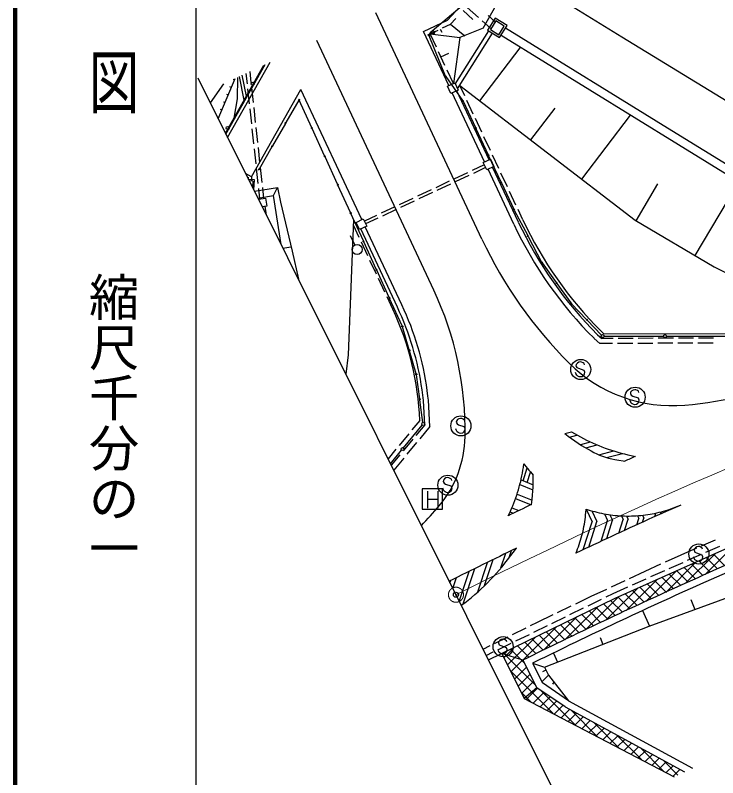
# Model space of a CAD drawing. Units: millimetres, scale not verified. Extents: x 40000 to 680000, y 20000 to 380000.
# Drawn here: x 40000 to 109964, y 240660 to 316546 of the extents above; entities that cross this region are included whole.
import ezdxf
from ezdxf.enums import TextEntityAlignment as Align

# ---------------------------------------------------------------- set-up
doc = ezdxf.new("R2010")
doc.units = ezdxf.units.MM
doc.header["$LTSCALE"] = 1000
doc.header["$PDMODE"] = 32
doc.header["$PDSIZE"] = 500
doc.linetypes.add('CHAIN', pattern=[18.5, 12, -1.5, 3.5, -1.5])
for name, color, linetype, lineweight in [('M-BGD', 7, 'Continuous', 25), ('M-BMK', 2, 'CHAIN', 13), ('M-BMK-OTRS', 5, 'Continuous', 25), ('M-STR-STRC', 7, 'Continuous', 25), ('M-TTL', 2, 'Continuous', 140), ('M-TTL-BAND', 7, 'Continuous', 25)]:
    doc.layers.add(name, color=color, linetype=linetype, lineweight=lineweight)
doc.layers.add('M-OTRS', color=6, linetype='Continuous')
doc.styles.add('@ＭＳ ゴシック', font='')
doc.styles.get('@ＭＳ ゴシック').set_extended_font_data('@MS Gothic')

msp = doc.modelspace()

# ---------------------------------------------------------------- linework, layer by layer
at = {"layer": 'M-BGD'}
for p, q in [((83046, 316060), (89413, 323074)), ((86612, 315261), (88692, 318948)), ((84497, 317496), (81513, 314951)), ((86121, 316319), (84995, 317309)), ((86483, 294268), (75918, 316785)), ((84598, 317026), (85584, 316131)), ((87804, 315903), (87108, 316516)), ((80651, 314936), (83046, 316060)), ((83349, 315649), (83864, 316217)), ((87373, 315217), (86497, 315988)), ((87792, 316259), (87047, 315074)), ((87855, 315984), (87323, 315137)), ((88977, 315515), (87792, 316259)), ((88702, 315452), (87855, 315984)), ((83179, 309550), (80651, 314936)), ((81316, 314696), (82106, 315066)), ((81513, 314951), (81361, 314821)), ((82333, 315173), (82482, 314855)), ((82559, 315279), (83349, 315649)), ((83349, 315649), (84759, 314511)), ((83825, 309699), (87157, 315005)), ((86612, 315261), (84290, 314321)), ((87047, 315074), (88233, 314329)), ((87323, 315137), (88170, 314605)), ((88170, 314605), (88702, 315452)), ((88233, 314329), (88977, 315515)), ((88832, 315283), (105407, 305063)), ((81187, 314547), (82820, 310528)), ((81235, 314583), (81241, 314653)), ((81245, 314525), (81235, 314583)), ((81241, 314653), (81259, 314708)), ((81269, 314467), (81245, 314525)), ((81259, 314708), (81300, 314769)), ((81294, 314436), (81269, 314467)), ((81300, 314769), (81361, 314821)), ((81943, 313360), (81316, 314696)), ((81316, 314696), (84290, 314321)), ((84290, 314321), (83632, 309762)), ((84048, 309227), (87530, 314771)), ((88385, 314572), (106052, 303678)), ((81681, 289201), (70026, 314039)), ((82793, 311550), (82155, 312908)), ((82389, 312411), (83172, 312778)), ((86253, 308036), (90302, 313314)), ((60928, 304818), (64764, 311586)), ((60985, 304704), (64904, 311651)), ((61143, 304387), (65389, 311878)), ((62789, 308103), (62333, 310453)), ((63017, 308504), (62613, 310584)), ((62977, 310753), (63088, 309729)), ((63360, 310932), (63479, 309840)), ((82868, 310441), (84558, 308069)), ((83632, 309762), (83005, 311097)), ((60750, 309715), (59424, 307827)), ((60219, 306236), (61896, 310250)), ((61840, 310115), (61718, 310167)), ((83042, 309483), (83765, 309825)), ((83765, 309825), (84107, 309101)), ((61525, 309361), (61387, 309419)), ((63142, 309232), (63304, 307740)), ((63517, 300463), (68448, 309163)), ((63532, 309342), (63694, 307851)), ((74525, 296211), (68448, 309163)), ((83384, 308759), (83042, 309483)), ((84107, 309101), (83384, 308759)), ((87199, 302159), (83972, 309037)), ((84285, 309546), (101732, 296163)), ((84766, 308521), (84285, 309546)), ((61210, 308606), (61071, 308664)), ((86747, 301945), (83520, 308824)), ((60894, 307851), (60756, 307909)), ((63748, 307354), (63910, 305863)), ((68240, 308087), (66953, 305863)), ((69530, 305357), (68286, 308084)), ((84609, 307983), (85836, 305366)), ((85616, 306710), (84978, 308068)), ((60579, 307097), (60441, 307155)), ((63358, 307243), (63520, 305752)), ((91335, 304138), (93771, 307314)), ((96416, 300241), (101289, 306593)), ((60264, 306342), (60140, 306394)), ((86465, 304900), (85828, 306258)), ((63574, 305255), (63736, 303764)), ((63964, 305366), (64126, 303875)), ((66903, 305776), (65616, 303553)), ((70815, 302539), (69571, 305266)), ((85879, 305275), (87106, 302658)), ((87315, 303089), (86678, 304447)), ((105407, 305063), (126825, 291857)), ((106052, 303678), (126385, 291141)), ((63790, 303267), (63951, 301775)), ((64180, 303378), (64342, 301886)), ((65566, 303466), (64279, 301243)), ((72101, 299720), (70857, 302448)), ((86608, 301879), (87331, 302221)), ((87148, 302568), (88376, 299951)), ((87331, 302221), (87673, 301498)), ((88164, 301279), (87527, 302637)), ((64005, 301278), (64167, 299787)), ((64396, 301389), (64558, 299898)), ((86716, 301654), (85494, 301081)), ((86843, 301382), (85622, 300809)), ((86950, 301156), (86608, 301879)), ((87673, 301498), (86950, 301156)), ((90104, 295968), (87539, 301435)), ((63536, 300452), (62941, 300789)), ((85042, 300868), (83684, 300231)), ((85169, 300597), (83811, 299959)), ((89652, 295755), (87087, 301221)), ((89014, 299468), (88377, 300826)), ((63813, 300179), (63229, 300213)), ((63232, 300207), (63235, 300442)), ((63655, 300038), (63307, 300058)), ((63536, 300452), (63530, 300045)), ((63655, 300038), (63620, 299432)), ((63754, 299163), (63813, 300179)), ((83231, 300019), (81873, 299381)), ((88418, 299860), (89646, 297243)), ((101842, 296098), (104012, 299772)), ((107720, 292626), (112061, 299974)), ((63816, 299039), (66114, 299394)), ((64221, 299290), (64332, 298265)), ((64611, 299401), (64730, 298309)), ((65722, 298595), (66114, 299394)), ((66114, 299394), (66429, 297937)), ((73386, 296902), (72142, 299629)), ((81421, 299169), (80063, 298532)), ((83359, 299747), (82001, 299110)), ((89864, 297657), (89226, 299015)), ((64159, 298353), (65722, 298595)), ((64216, 298238), (64927, 298348)), ((64927, 298348), (65048, 297557)), ((66474, 293720), (65722, 298595)), ((79610, 298320), (78252, 297682)), ((81548, 298898), (80190, 298260)), ((65048, 297557), (64592, 297487)), ((65011, 296649), (64875, 297531)), ((66429, 297937), (67564, 293053)), ((79737, 298048), (78380, 297411)), ((74672, 294084), (73428, 296811)), ((77799, 297470), (76441, 296833)), ((77927, 297198), (76569, 296561)), ((89690, 297154), (91034, 294613)), ((90557, 296180), (90076, 297205)), ((73703, 296207), (73143, 282748)), ((73937, 295932), (74660, 296274)), ((74660, 296274), (75002, 295551)), ((75989, 296620), (74768, 296047)), ((76116, 296349), (74895, 295776)), ((101732, 296163), (109612, 291508)), ((74263, 294416), (73680, 295658)), ((74279, 295209), (73937, 295932)), ((75002, 295551), (74279, 295209)), ((78060, 287501), (74413, 295273)), ((78512, 287714), (74865, 295486)), ((73830, 293683), (73395, 294584)), ((91081, 294524), (92424, 291983)), ((75113, 292605), (74476, 293963)), ((75957, 291265), (74713, 293993)), ((66653, 293363), (67463, 293488)), ((67564, 293053), (68197, 290273)), ((75962, 290794), (75325, 292152)), ((92477, 291898), (93871, 289946)), ((109612, 291508), (119462, 286385)), ((77243, 288447), (75999, 291174)), ((76812, 288984), (76175, 290342)), ((93929, 289865), (95324, 287913)), ((77607, 287289), (77024, 288531)), ((78528, 285629), (77284, 288356)), ((95387, 287836), (96890, 286277)), ((96960, 286205), (98394, 284717)), ((79233, 283245), (78563, 285535)), ((98002, 284746), (98414, 284384)), ((117155, 284791), (98626, 284840)), ((98648, 284609), (101655, 284610)), ((101655, 284610), (104563, 284611)), ((104863, 284612), (107870, 284613)), ((107870, 284613), (110777, 284614)), ((98228, 283884), (97649, 284391)), ((99495, 283886), (98228, 283884)), ((99544, 284386), (98414, 284384)), ((101495, 283890), (99995, 283887)), ((101544, 284390), (100044, 284387)), ((103495, 283894), (101995, 283891)), ((103544, 284394), (102044, 284391)), ((105495, 283898), (103995, 283895)), ((105544, 284398), (104044, 284395)), ((107495, 283902), (105995, 283899)), ((107544, 284402), (106044, 284399)), ((109495, 283906), (107995, 283903)), ((109544, 284406), (108044, 284403)), ((79930, 280858), (79261, 283149)), ((73143, 282748), (72924, 280815)), ((80280, 278385), (79951, 280760)), ((80608, 276010), (80293, 278286)), ((80776, 275779), (80648, 278201)), ((81285, 275610), (81148, 278227)), ((78666, 273478), (80533, 275746)), ((80287, 276223), (79504, 275276)), ((80776, 275779), (79910, 274731)), ((81285, 275610), (80287, 274402)), ((79186, 274890), (78230, 273734)), ((79592, 274345), (78636, 273188)), ((79969, 274016), (79013, 272860)), ((77912, 273348), (77129, 272401)), ((77375, 271909), (78476, 273246)), ((78318, 272803), (77452, 271755)), ((78695, 272474), (77697, 271266)), ((108352, 263744), (109725, 264347)), ((106333, 262856), (107894, 263543)), ((108711, 260896), (111678, 263846)), ((108790, 263114), (110160, 263723)), ((104764, 262144), (106333, 262856)), ((106758, 260012), (109752, 262989)), ((106962, 262301), (108333, 262910)), ((109934, 261435), (108807, 262568)), ((110669, 261759), (109540, 262895)), ((102740, 261225), (104309, 261937)), ((103130, 255743), (121394, 262406)), ((104782, 259105), (107827, 262132)), ((105135, 261487), (106506, 262097)), ((108463, 260787), (107340, 261916)), ((109198, 261111), (108073, 262242)), ((101187, 260500), (102740, 261225)), ((102805, 258197), (105901, 261276)), ((103308, 260674), (104678, 261284)), ((107005, 260126), (105874, 261263)), ((107731, 260459), (106607, 261590)), ((100828, 257290), (103976, 260419)), ((101481, 259861), (102851, 260471)), ((105553, 259459), (104407, 260611)), ((106279, 259792), (105140, 260937)), ((98836, 256367), (102050, 259562)), ((99375, 259655), (100734, 260289)), ((99542, 258999), (101024, 259658)), ((103374, 258459), (102208, 259632)), ((104100, 258792), (102941, 259958)), ((104826, 259125), (103674, 260285)), ((97369, 258718), (98922, 259443)), ((98842, 258657), (99542, 258999)), ((101922, 257792), (100741, 258979)), ((102648, 258125), (101474, 259306)), ((95820, 257974), (97369, 258718)), ((96794, 255394), (100125, 258705)), ((97045, 257780), (98393, 258438)), ((100470, 257125), (99289, 258313)), ((101196, 257458), (100008, 258653)), ((107281, 258413), (107695, 257408)), ((94018, 257108), (95370, 257757)), ((94731, 254400), (98067, 257717)), ((95248, 256903), (96596, 257561)), ((98303, 256113), (97152, 257270)), ((99021, 256455), (97864, 257618)), ((99744, 256791), (98576, 257965)), ((102466, 257295), (103153, 255752)), ((92018, 256147), (93567, 256891)), ((92650, 253389), (95978, 256697)), ((93450, 256026), (94798, 256684)), ((96868, 255429), (95728, 256575)), ((97586, 255771), (96440, 256923)), ((91322, 255804), (92018, 256147)), ((91653, 255149), (93001, 255806)), ((92707, 251649), (103130, 255743)), ((95436, 254742), (94304, 255880)), ((96150, 255087), (95016, 256228)), ((89373, 251188), (93889, 255678)), ((89528, 254919), (90874, 255583)), ((94009, 254050), (92880, 255185)), ((94722, 254396), (93592, 255533)), ((87734, 254035), (89080, 254698)), ((89018, 251892), (91799, 254658)), ((89855, 254271), (91203, 254929)), ((92583, 253356), (91455, 254490)), ((93295, 253703), (92168, 254838)), ((98242, 254605), (98519, 253932)), ((86590, 253471), (87286, 253814)), ((88058, 253394), (89406, 254052)), ((88662, 252597), (89710, 253639)), ((91161, 252659), (90031, 253795)), ((91872, 253007), (90743, 254143)), ((86909, 252833), (87609, 253175)), ((88448, 253023), (90699, 248558)), ((90566, 252367), (88448, 253023)), ((91839, 249849), (88607, 253100)), ((90744, 252015), (89319, 253448)), ((93603, 253075), (94010, 252161)), ((90566, 252367), (91959, 249613)), ((91510, 252051), (92707, 251649)), ((91510, 252051), (92502, 250090)), ((93544, 247071), (89293, 251347)), ((89728, 250484), (90919, 251668)), ((92844, 251377), (92515, 251210)), ((92707, 251649), (93099, 250873)), ((90084, 249779), (91275, 250964)), ((93099, 250873), (92437, 250219)), ((93099, 250873), (95089, 248321)), ((90439, 249075), (91631, 250261)), ((95089, 248321), (92502, 250090)), ((93646, 250172), (93508, 249970)), ((91341, 248223), (90382, 249188)), ((91958, 249613), (90699, 248558)), ((90885, 248461), (92009, 249579)), ((91582, 248097), (92640, 249149)), ((94765, 247701), (91959, 249613)), ((95747, 245919), (92317, 249369)), ((90699, 248558), (105621, 240756)), ((92279, 247732), (93271, 248719)), ((92976, 247368), (93903, 248288)), ((95089, 248321), (107447, 241598)), ((93674, 247003), (94534, 247858)), ((94371, 246639), (95201, 247464)), ((94765, 247701), (106655, 241232)), ((95068, 246274), (95888, 247090)), ((97950, 244767), (95349, 247383)), ((95765, 245910), (96576, 246716)), ((96462, 245545), (97263, 246342)), ((97159, 245181), (97951, 245968)), ((100153, 243615), (97652, 246130)), ((97856, 244816), (98638, 245594)), ((98553, 244452), (99326, 245220)), ((99250, 244087), (100013, 244846)), ((99948, 243722), (100701, 244471)), ((102355, 242463), (99956, 244877)), ((100645, 243358), (101388, 244097)), ((101342, 242993), (102076, 243723)), ((104558, 241311), (102260, 243623)), ((102039, 242629), (102763, 243349)), ((102736, 242264), (103451, 242975)), ((103433, 241900), (104139, 242601)), ((104130, 241535), (104826, 242227)), ((105996, 240929), (104563, 242370)), ((104827, 241171), (105514, 241853)), ((105524, 240806), (106201, 241479))]:
    msp.add_line(p, q, dxfattribs=at)
for points in [[(89758, 321005), (92631, 319196), (100399, 314410), (120782, 301941)], [(62146, 310366), (62105, 308224), (61776, 306315)], [(81148, 278222), (81101, 278652), (81030, 279205), (80949, 279755), (80858, 280304), (80756, 280852), (80644, 281397), (80521, 281940), (80389, 282481), (80246, 283019), (80093, 283554), (79930, 284087), (79757, 284616), (79574, 285142), (79381, 285664), (79178, 286182), (78966, 286697), (78744, 287208), (78512, 287714)], [(80648, 278201), (80587, 278736), (80516, 279270), (80435, 279803), (80345, 280334), (80244, 280863), (80134, 281391), (80013, 281916), (79883, 282439), (79744, 282959), (79594, 283477), (79435, 283992), (79267, 284504), (79089, 285013), (78902, 285518), (78705, 286019), (78499, 286517), (78284, 287011), (78059, 287501)], [(87135, 252382), (99756, 258541), (115958, 265751)]]:
    msp.add_lwpolyline(points, dxfattribs=at)
for centre, radius in [((81610, 314837), 150), ((81168, 314594), 50), ((82839, 310481), 50), ((63647, 309729), 150), ((68265, 308130), 50), ((84587, 308028), 50), ((66928, 305820), 50), ((61160, 305319), 150), ((69550, 305312), 50), ((85857, 305321), 50), ((65591, 303510), 50), ((70836, 302493), 50), ((87127, 302613), 50), ((64254, 301200), 50), ((88397, 299906), 50), ((72122, 299675), 50), ((73407, 296857), 50), ((89667, 297198), 50), ((91057, 294568), 50), ((74047, 293233), 500), ((74693, 294038), 50), ((92448, 291939), 50), ((75978, 291220), 50), ((93900, 289906), 50), ((77264, 288402), 50), ((95353, 287872), 50), ((96925, 286241), 50), ((78549, 285583), 50), ((98498, 284609), 150), ((104713, 284612), 150), ((79247, 283197), 50), ((79944, 280810), 50), ((80287, 278336), 50), ((80629, 275861), 150), ((78571, 273362), 150)]:
    msp.add_circle(centre, radius, dxfattribs=at)
for centre, radius, start, end in [((125861, 312748), 39500, 205.13959, 225.14586), ((125861, 312748), 39000, 205.13959, 225.14586), ((125861, 312748), 40000, 205.13959, 225.14586), ((125861, 312748), 43500, 205.13959, 225.14586), ((51806, 275183), 33000, 358.99797, 25.13705), ((51806, 275183), 28500, 2.09237, 25.13705), ((105407, 292189), 10000, 225.14586, 227.29789), ((105407, 292189), 14500, 225.14586, 275.06017), ((102850, 321076), 43500, 275.06017, 291.29485), ((73803, 274798), 11000, 319.8905, 358.99797), ((56977, 288971), 33000, 315.3257, 319.8905), ((300292, -169601), 471205, 113.66818, 115.9063), ((300292, -169601), 470505, 113.66818, 115.9063), ((440100, -457444), 791205, 115.9063, 116.21715), ((440100, -457444), 790505, 115.9063, 116.16586)]:
    msp.add_arc(centre, radius, start, end, dxfattribs=at)
at = {"layer": 'M-BMK'}
msp.add_lwpolyline([(83890, 258874), (84009, 258933), (85800, 259822), (87594, 260706), (89391, 261585), (91191, 262458), (92993, 263324), (94799, 264184), (96608, 265037), (98419, 265883), (98420, 265883), (100236, 266722), (102055, 267553), (103878, 268375), (105705, 269189), (107536, 269994), (109371, 270790), (111210, 271576)], dxfattribs=at)
msp.add_circle((83890, 258874), 750, dxfattribs=at)
at = {"layer": 'M-BMK-OTRS'}
msp.add_line((58181, 310314), (101270, 224098), dxfattribs=at)
at = {"layer": 'M-OTRS'}
msp.add_point((83890, 258874), dxfattribs=at)
at = {"layer": 'M-STR-STRC'}
for p, q in [((95863, 281778), (95846, 281665)), ((95846, 281665), (95931, 281482)), ((95992, 281916), (95863, 281778)), ((96123, 282009), (95992, 281916)), ((96289, 282041), (96123, 282009)), ((96405, 282025), (96289, 282041)), ((96549, 281952), (96405, 282025)), ((96659, 281877), (96549, 281952)), ((96693, 281765), (96659, 281877)), ((95846, 280890), (95807, 281000)), ((95929, 280712), (95846, 280890)), ((95931, 281482), (96082, 281408)), ((96082, 281408), (96613, 281217)), ((96662, 280817), (96591, 280668)), ((96613, 281217), (96693, 281045)), ((96693, 281045), (96662, 280817)), ((96032, 280638), (95929, 280712)), ((96178, 280562), (96032, 280638)), ((96298, 280545), (96178, 280562)), ((96466, 280573), (96298, 280545)), ((96591, 280668), (96466, 280573)), ((101704, 279282), (101537, 279249)), ((101819, 279265), (101704, 279282)), ((101963, 279192), (101819, 279265)), ((101277, 279018), (101260, 278905)), ((101260, 278905), (101345, 278722)), ((101406, 279157), (101277, 279018)), ((101345, 278722), (101496, 278648)), ((101537, 279249), (101406, 279157)), ((101496, 278648), (102027, 278458)), ((102073, 279117), (101963, 279192)), ((102107, 279005), (102073, 279117)), ((101260, 278130), (101221, 278240)), ((101343, 277952), (101260, 278130)), ((101446, 277878), (101343, 277952)), ((101592, 277803), (101446, 277878)), ((101712, 277785), (101592, 277803)), ((101880, 277813), (101712, 277785)), ((102005, 277909), (101880, 277813)), ((102076, 278057), (102005, 277909)), ((102027, 278458), (102107, 278285)), ((102107, 278285), (102076, 278057)), ((84059, 276302), (83930, 276164)), ((84190, 276394), (84059, 276302)), ((84356, 276427), (84190, 276394)), ((84472, 276410), (84356, 276427)), ((84616, 276337), (84472, 276410)), ((84726, 276262), (84616, 276337)), ((84759, 276151), (84726, 276262)), ((83930, 276164), (83913, 276050)), ((83913, 276050), (83998, 275868)), ((83998, 275868), (84149, 275794)), ((84149, 275794), (84680, 275603)), ((84680, 275603), (84760, 275430)), ((83912, 275276), (83874, 275386)), ((83996, 275098), (83912, 275276)), ((84099, 275024), (83996, 275098)), ((84244, 274948), (84099, 275024)), ((84365, 274931), (84244, 274948)), ((84532, 274959), (84365, 274931)), ((84658, 275054), (84532, 274959)), ((84729, 275203), (84658, 275054)), ((84760, 275430), (84729, 275203)), ((94748, 274907), (95404, 275078)), ((95209, 274562), (95944, 274753)), ((96316, 273825), (97285, 274076)), ((96827, 273493), (97950, 273783)), ((98133, 272795), (99614, 273179)), ((98884, 272525), (100467, 272935)), ((90656, 271896), (90860, 271631)), ((90581, 270208), (90988, 271501)), ((90860, 271631), (91005, 271451)), ((90999, 270037), (91326, 271075)), ((91005, 271451), (91154, 271273)), ((91154, 271273), (91305, 271099)), ((91305, 271099), (91460, 270926)), ((91460, 270926), (91597, 270780)), ((82635, 270262), (82618, 270148)), ((82764, 270400), (82635, 270262)), ((82896, 270492), (82764, 270400)), ((83062, 270525), (82896, 270492)), ((83177, 270508), (83062, 270525)), ((83321, 270435), (83177, 270508)), ((83431, 270360), (83321, 270435)), ((83465, 270248), (83431, 270360)), ((90372, 270294), (91579, 269799)), ((82541, 269400), (80541, 269400)), ((80541, 269400), (80541, 267400)), ((82541, 267400), (82541, 269400)), ((82618, 269373), (82579, 269483)), ((82618, 270148), (82703, 269965)), ((82703, 269965), (82854, 269891)), ((82854, 269891), (83386, 269701)), ((83386, 269701), (83465, 269528)), ((83465, 269528), (83434, 269301)), ((90263, 269852), (91555, 269323)), ((81082, 267485), (81082, 269184)), ((82073, 269195), (82073, 267490)), ((82701, 269195), (82618, 269373)), ((82804, 269121), (82701, 269195)), ((82950, 269046), (82804, 269121)), ((83070, 269028), (82950, 269046)), ((83238, 269056), (83070, 269028)), ((83363, 269152), (83238, 269056)), ((83434, 269301), (83363, 269152)), ((89979, 268887), (91466, 268277)), ((81082, 268400), (82073, 268400)), ((89832, 268461), (91367, 267831)), ((80541, 267400), (82541, 267400)), ((89463, 267530), (90149, 267248)), ((96845, 267404), (97441, 266143)), ((97430, 267219), (97924, 266176)), ((89278, 267119), (89605, 266985)), ((98679, 266923), (98999, 266250)), ((99219, 266835), (99481, 266283)), ((100382, 266723), (100556, 266357)), ((100686, 265279), (101039, 266390)), ((100888, 266707), (101039, 266390)), ((101915, 265842), (102114, 266464)), ((101982, 266739), (102114, 266464)), ((102460, 266782), (102596, 266497)), ((102468, 266094), (102596, 266497)), ((103696, 266650), (103765, 266864)), ((103709, 266981), (103765, 266864)), ((104248, 266898), (104294, 267040)), ((104261, 267109), (104294, 267040)), ((96565, 263361), (97441, 266143)), ((97119, 263621), (97924, 266176)), ((98350, 264198), (98999, 266250)), ((98903, 264455), (99481, 266283)), ((100123, 264992), (100556, 266357)), ((107628, 263416), (107612, 263302)), ((107757, 263554), (107628, 263416)), ((107889, 263646), (107757, 263554)), ((108055, 263679), (107889, 263646)), ((108171, 263662), (108055, 263679)), ((108315, 263589), (108171, 263662)), ((108424, 263514), (108315, 263589)), ((108458, 263403), (108424, 263514)), ((88375, 261535), (88852, 262996)), ((89184, 262563), (89416, 263272)), ((107611, 262527), (107573, 262638)), ((107612, 263302), (107697, 263120)), ((107697, 263120), (107848, 263046)), ((107848, 263046), (108379, 262855)), ((108379, 262855), (108459, 262682)), ((108459, 262682), (108428, 262455)), ((86060, 259148), (87024, 262097)), ((86739, 259778), (87588, 262374)), ((107695, 262350), (107611, 262527)), ((107798, 262276), (107695, 262350)), ((107943, 262200), (107798, 262276)), ((108064, 262182), (107943, 262200)), ((108231, 262210), (108064, 262182)), ((108356, 262306), (108231, 262210)), ((108428, 262455), (108356, 262306)), ((84225, 258204), (85197, 261198)), ((84623, 257973), (85760, 261476)), ((83296, 260061), (83371, 260293)), ((83584, 259486), (83934, 260573)), ((88264, 254331), (88135, 254193)), ((88396, 254423), (88264, 254331)), ((88562, 254456), (88396, 254423)), ((88678, 254439), (88562, 254456)), ((88822, 254366), (88678, 254439)), ((88931, 254291), (88822, 254366)), ((88965, 254180), (88931, 254291)), ((88135, 254193), (88119, 254079)), ((88119, 254079), (88204, 253897)), ((88204, 253897), (88354, 253823)), ((88354, 253823), (88886, 253632)), ((88886, 253632), (88965, 253459)), ((88118, 253305), (88079, 253415)), ((88201, 253127), (88118, 253305)), ((88304, 253053), (88201, 253127)), ((88450, 252977), (88304, 253053)), ((88570, 252960), (88450, 252977)), ((88738, 252988), (88570, 252960)), ((88863, 253083), (88738, 252988)), ((88935, 253232), (88863, 253083)), ((88965, 253459), (88935, 253232))]:
    msp.add_line(p, q, dxfattribs=at)
for points in [[(94748, 274907), (95072, 274660), (95400, 274419), (95732, 274183), (96068, 273954), (96409, 273731), (97342, 273185)], [(95404, 275078), (95692, 274907), (95985, 274739), (96281, 274577), (96579, 274420), (96881, 274268), (97185, 274122), (97492, 273981), (97801, 273846), (98113, 273716), (98427, 273592), (98743, 273473), (99061, 273360), (99381, 273253), (99703, 273151), (100026, 273055), (100352, 272965), (100679, 272881), (101007, 272802), (101336, 272730), (101768, 272643)], [(89094, 266739), (89193, 266941), (89315, 267199), (89431, 267458), (89543, 267719), (89650, 267982), (89753, 268247), (89851, 268514), (89944, 268782), (90032, 269052), (90116, 269324), (90194, 269597), (90268, 269871), (90337, 270147), (90401, 270424), (90460, 270702), (90514, 270981), (90563, 271260), (90608, 271541), (90656, 271896)], [(99713, 272325), (100125, 272255), (100538, 272192), (100712, 272169)], [(91416, 267855), (91475, 268364), (91514, 268769), (91545, 269175), (91569, 269581), (91586, 269988), (91595, 270395), (91597, 270780)], [(106204, 267771), (105749, 267569), (105294, 267366), (104839, 267163), (104384, 266959), (103930, 266755), (103475, 266550), (103021, 266345), (102568, 266139), (102114, 265933), (101661, 265726), (101207, 265518), (100754, 265311), (100302, 265102), (99849, 264893), (99397, 264684), (98945, 264474), (98493, 264264), (98041, 264053), (97589, 263842), (97245, 263681), (96794, 263469), (96343, 263256), (95845, 263023)], [(95845, 263023), (95924, 263216), (96009, 263432), (96090, 263650), (96167, 263869), (96240, 264089), (96309, 264310), (96374, 264533), (96435, 264757), (96492, 264982), (96545, 265208), (96595, 265435), (96639, 265662), (96680, 265891), (96717, 266120), (96750, 266350), (96779, 266580), (96803, 266811), (96823, 267042), (96845, 267404)], [(96845, 267404), (97044, 267338), (97265, 267268), (97487, 267203), (97710, 267141), (97934, 267084), (98160, 267031), (98386, 266981), (98613, 266936), (98840, 266894), (99069, 266857), (99298, 266824), (99527, 266795), (99757, 266770), (99988, 266749), (100219, 266732), (100450, 266719), (100681, 266711), (100913, 266706), (101144, 266706), (101375, 266710), (101607, 266718), (101838, 266730), (102069, 266746), (102299, 266766), (102530, 266790), (102759, 266819), (102988, 266851), (103217, 266888), (103445, 266928), (103672, 266973), (103898, 267022), (104123, 267075), (104348, 267131), (104571, 267192), (104793, 267257), (105014, 267325), (105234, 267398), (105453, 267474), (105670, 267555), (105885, 267639), (106099, 267727), (106312, 267819)], [(84417, 257820), (84762, 258078), (85103, 258344), (85438, 258615), (85769, 258893), (86093, 259178), (86413, 259468), (86726, 259765), (87034, 260068), (87336, 260376), (87632, 260690), (87922, 261010), (88206, 261335), (88483, 261666), (88754, 262002), (89019, 262343), (89924, 263513)]]:
    msp.add_lwpolyline(points, dxfattribs=at)
for centre in [(96318, 281290), (101732, 278530), (84385, 275676), (83090, 269773), (108084, 262928), (88591, 253705)]:
    msp.add_circle(centre, 1000, dxfattribs=at)
for centre, radius, start, end in [((101048, 279706), 7500, 240.38442, 259.74909), ((298109, -165364), 480000, 114.14474, 114.28316), ((298109, -165364), 480000, 115.50629, 115.81379), ((440100, -457444), 801500, 115.9063, 116.44041)]:
    msp.add_arc(centre, radius, start, end, dxfattribs=at)
at = {"layer": 'M-TTL'}
msp.add_line((40000, 380000), (40000, 20000), dxfattribs=at)
at = {"layer": 'M-TTL-BAND'}
msp.add_line((58000, 370000), (58000, 20000), dxfattribs=at)

# ---------------------------------------------------------------- texts
at = {"layer": 'M-TTL-BAND', "style": '@ＭＳ ゴシック', "width": 1.4}
msp.add_text('平  面  図', height=3666, rotation=270, dxfattribs=at).set_placement((49777, 306475), align=Align.MIDDLE_RIGHT)
at = {"layer": 'M-TTL-BAND', "style": '@ＭＳ ゴシック'}
msp.add_text('縮尺千分の一', height=3666, rotation=270, dxfattribs=at).set_placement((49777, 261030), align=Align.MIDDLE_RIGHT)

doc.saveas('drawing.dxf')
